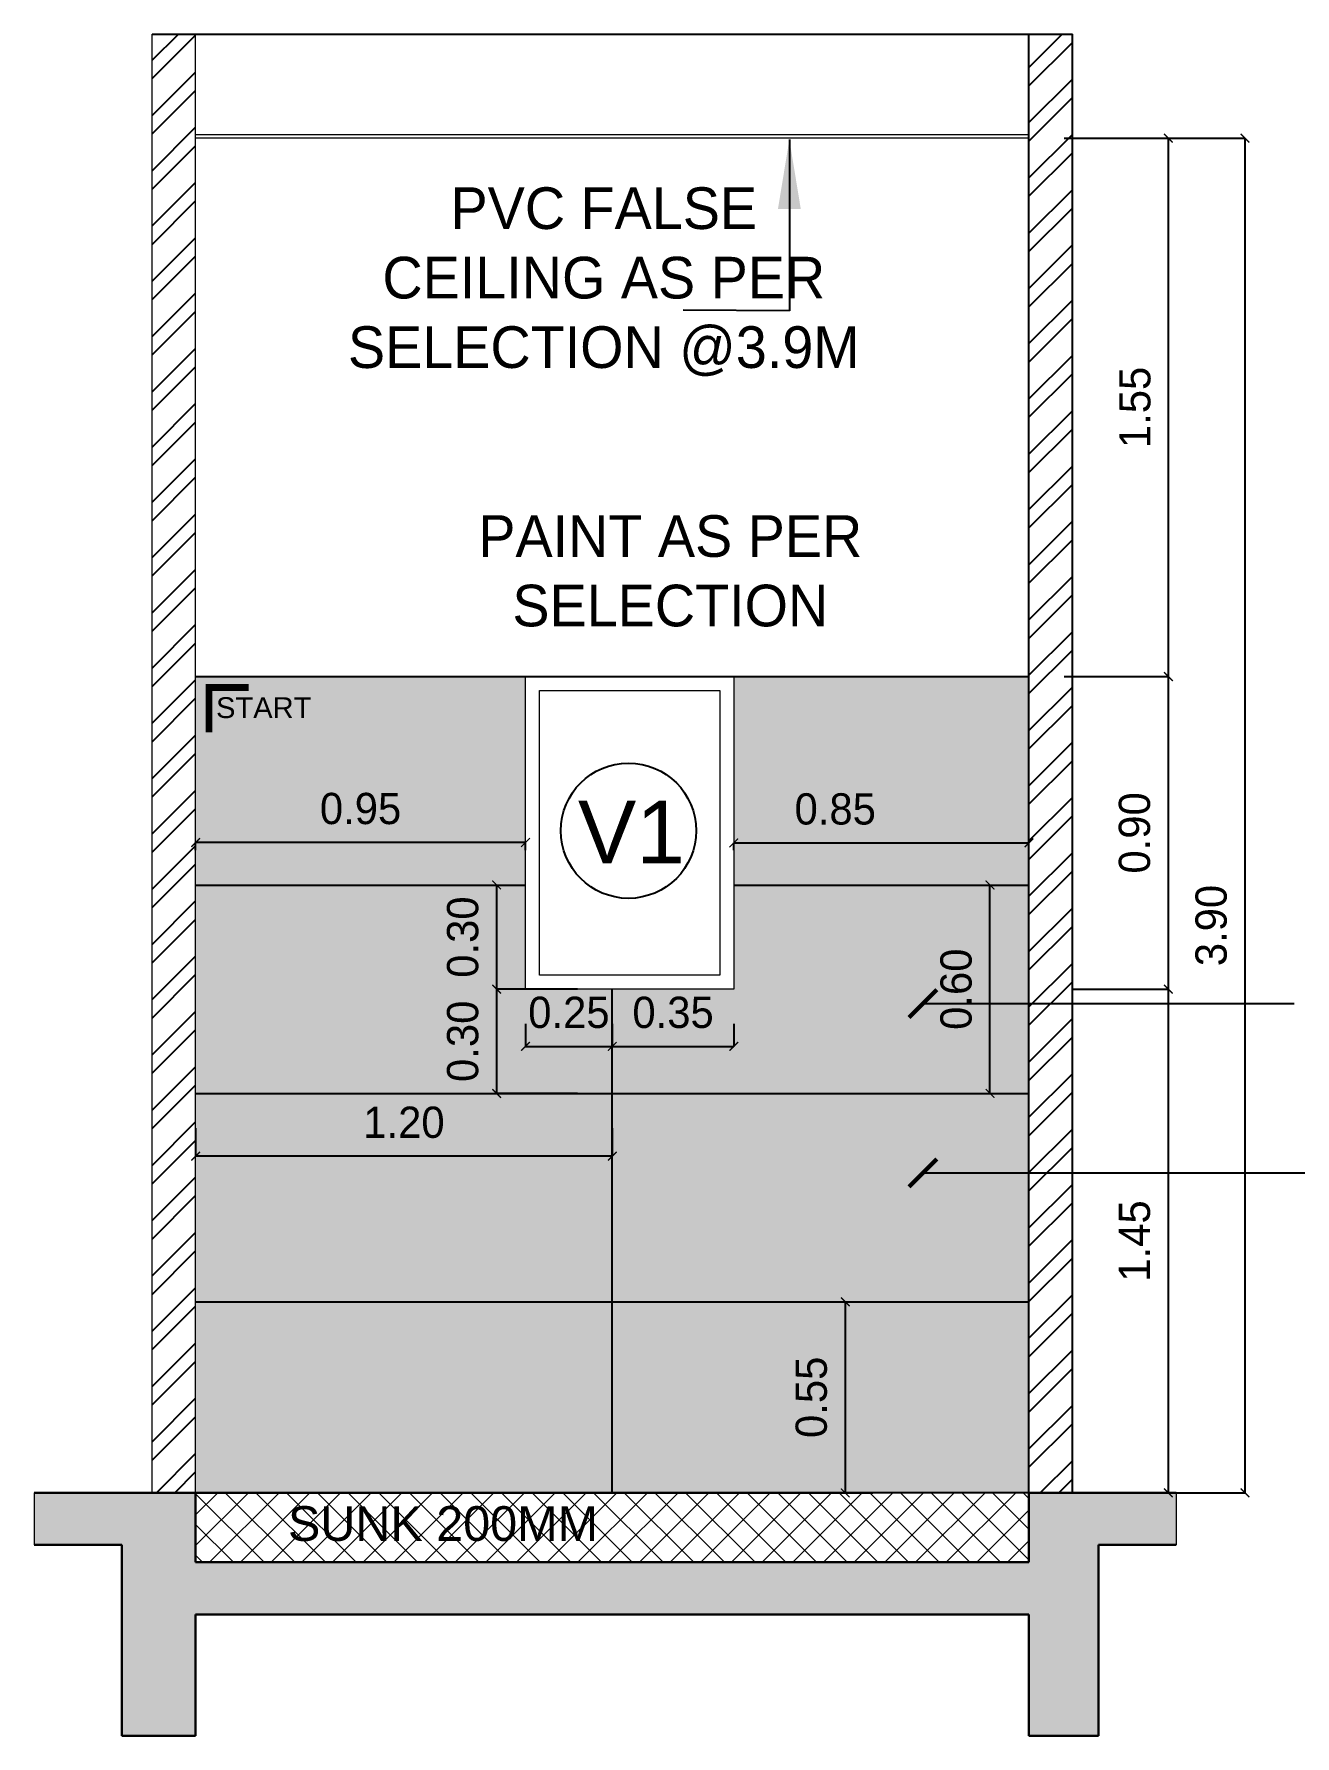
# Model space of a CAD drawing. Header units: metres. Extents: x 494 to 1845, y -666 to 1061.
# Drawn here: x 1404.703 to 1408.334, y 247.759 to 252.659 of the extents above; entities that cross this region are included whole.
import ezdxf

# ---------------------------------------------------------------- set-up
doc = ezdxf.new("R2010")
doc.units = ezdxf.units.M
doc.header["$MEASUREMENT"] = 0
doc.linetypes.add('1', pattern=[0])
doc.layers.get('Defpoints').update_dxf_attribs({"color": 12})
for name, color, linetype, lineweight in [('01 WALL', 7, 'Continuous', 25), ('ARCHITECTURAL COMMENTS', 2, 'Continuous', 30), ('VDA - FALSE CEILING', 7, 'Continuous', 5), ('VDA-Col-slab', 1, 'Continuous', 30), ('VDA-HATCH', 8, 'Continuous', 9), ('VDA-WALL', 250, 'Continuous', 25), ('VDA-WINDOW', 5, 'Continuous', 9), ('VDA_DARK TILES', 8, 'Continuous', 9), ('VDA_LIGHT TILES', 254, 'Continuous', 5)]:
    doc.layers.add(name, color=color, linetype=linetype, lineweight=lineweight)
for name, color, linetype in [('VDA DIMENSION', 8, 'Continuous'), ('VDA-TEXT', 250, '1'), ('VDA-WALL HATCH', 252, 'Continuous'), ('VDA_ROOF', 250, 'Continuous'), ('VDA_TILES', 152, '1')]:
    doc.layers.add(name, color=color, linetype=linetype)
doc.styles.add('arial', font='arial.ttf', dxfattribs={"height": 0.3})
doc.styles.add('PDF Century Gothic Bold', font='GOTHICB.TTF')
doc.styles.add('RS', font='GOTHIC.TTF')
doc.styles.get("Standard").update_dxf_attribs({"font": 'arial.ttf'})
doc.dimstyles.new('SMALL', dxfattribs={"dimtxt": 0.16, "dimasz": 0.05, "dimexe": 0, "dimexo": 0, "dimgap": 0.05, "dimtad": 0, "dimdec": 1, "dimzin": 0, "dimdsep": 46, "dimtxsty": 'RS', "dimblk": 'ARCHTICK', "dimcen": 2.5, "dimclrd": 256, "dimclre": 256, "dimclrt": 5, "dimadec": 0, "dimazin": 0, "dimtfac": 1, "dimtofl": 0, "dimtmove": 0, "dimatfit": 3, "dimldrblk": 'ARCHTICK', "dimfxl": 0, "dimtolj": 1, "dimtzin": 0, "dimarcsym": 0})
doc.dimstyles.new('SMALL-1', dxfattribs={"dimtxt": 0.16, "dimasz": 0.035, "dimexe": 0, "dimexo": 0.1, "dimgap": 0.05, "dimtad": 1, "dimzin": 0, "dimdsep": 46, "dimtxsty": 'RS', "dimblk": 'DOT', "dimcen": 2.5, "dimclrd": 256, "dimclre": 256, "dimclrt": 5, "dimadec": 0, "dimazin": 0, "dimtfac": 1, "dimtdec": 3, "dimtofl": 0, "dimtmove": 0, "dimatfit": 3, "dimfxl": 0, "dimtolj": 1, "dimtzin": 0, "dimarcsym": 0})

# ---------------------------------------------------------------- blocks, each defined once
blk = doc.blocks.new('_ArchTick')
at = {"color": 0, "linetype": 'ByBlock', "const_width": 0.15}
blk.add_lwpolyline([(-0.5, -0.5), (0.5, 0.5)], dxfattribs=at)
blk = doc.blocks.new('*D540')
at = {"layer": 'Defpoints', "color": 0}
for p in [(1407.592763093586, 249.9089327342657), (1407.969888494838, 249.9089327342657), (1407.693413477463, 248.4589327342657)]:
    blk.add_point(p, dxfattribs=at)
at = {"layer": 'VDA DIMENSION', "lineweight": -2}
for p, q in [((1407.692763093586, 249.9089327342657), (1407.969888494838, 249.9089327342657)), ((1407.969888494838, 248.4589327342657), (1407.969888494838, 249.9089327342657)), ((1407.793413477463, 248.4589327342657), (1407.969888494838, 248.4589327342657))]:
    blk.add_line(p, q, dxfattribs=at)
at = {"layer": 'VDA DIMENSION', "lineweight": -2, "xscale": 0.025, "yscale": 0.025, "zscale": 0.025}
for p, rotation in [((1407.969888494838, 249.9089327342657), 90), ((1407.969888494838, 248.4589327342657), 270)]:
    blk.add_blockref('_ArchTick', p, dxfattribs=dict(at, rotation=rotation))
at = {"layer": 'VDA DIMENSION', "color": 5, "insert": (1407.872624728693, 249.1839327342657), "char_height": 0.09, "attachment_point": 5, "rotation": 90, "style": 'RS'}
blk.add_mtext('\\A1;1.45', dxfattribs=at)
blk = doc.blocks.new('*D541')
at = {"layer": 'Defpoints', "color": 0}
for p in [(1407.456121833317, 250.2089327342657), (1407.456121833317, 250.2089327342657), (1407.456121833317, 249.6089327342657)]:
    blk.add_point(p, dxfattribs=at)
at = {"layer": 'VDA DIMENSION', "lineweight": -2}
for p, q in [((1407.356121833317, 250.2089327342657), (1407.456121833317, 250.2089327342657)), ((1407.456121833317, 249.6089327342657), (1407.456121833317, 250.2089327342657)), ((1407.356121833317, 249.6089327342657), (1407.456121833317, 249.6089327342657))]:
    blk.add_line(p, q, dxfattribs=at)
at = {"layer": 'VDA DIMENSION', "lineweight": -2, "xscale": 0.025, "yscale": 0.025, "zscale": 0.025}
for p, rotation in [((1407.456121833317, 250.2089327342657), 90), ((1407.456121833317, 249.6089327342657), 270)]:
    blk.add_blockref('_ArchTick', p, dxfattribs=dict(at, rotation=rotation))
at = {"layer": 'VDA DIMENSION', "color": 5, "insert": (1407.358858067171, 249.9089327342657), "char_height": 0.09, "attachment_point": 5, "rotation": 90, "style": 'RS'}
blk.add_mtext('\\A1;0.60', dxfattribs=at)
blk = doc.blocks.new('*D542')
at = {"layer": 'Defpoints', "color": 0}
for p in [(1407.193413529317, 250.8089327342658), (1407.969888494838, 250.8089327342658), (1407.693413477463, 249.9089327342657)]:
    blk.add_point(p, dxfattribs=at)
at = {"layer": 'VDA DIMENSION', "lineweight": -2}
for p, q in [((1407.669888494838, 250.8089327342658), (1407.969888494838, 250.8089327342658)), ((1407.969888494838, 249.9089327342657), (1407.969888494838, 250.8089327342658)), ((1407.793413477463, 249.9089327342657), (1407.969888494838, 249.9089327342657))]:
    blk.add_line(p, q, dxfattribs=at)
at = {"layer": 'VDA DIMENSION', "lineweight": -2, "xscale": 0.025, "yscale": 0.025, "zscale": 0.025}
for p, rotation in [((1407.969888494838, 250.8089327342658), 90), ((1407.969888494838, 249.9089327342657), 270)]:
    blk.add_blockref('_ArchTick', p, dxfattribs=dict(at, rotation=rotation))
at = {"layer": 'VDA DIMENSION', "color": 5, "insert": (1407.872624728693, 250.3589327342657), "char_height": 0.09, "attachment_point": 5, "rotation": 90, "style": 'RS'}
blk.add_mtext('\\A1;0.90', dxfattribs=at)
blk = doc.blocks.new('*D543')
at = {"layer": 'Defpoints', "color": 0}
for p in [(1407.568413477463, 252.3589327347403), (1408.190664939915, 252.3589327347403), (1407.693413477463, 248.4589327345253)]:
    blk.add_point(p, dxfattribs=at)
at = {"layer": 'VDA DIMENSION', "lineweight": -2}
for p, q in [((1407.890664939915, 252.3589327347403), (1408.190664939915, 252.3589327347403)), ((1408.190664939915, 248.4589327345253), (1408.190664939915, 252.3589327347403)), ((1407.890664939915, 248.4589327345253), (1408.190664939915, 248.4589327345253))]:
    blk.add_line(p, q, dxfattribs=at)
at = {"layer": 'VDA DIMENSION', "lineweight": -2, "xscale": 0.025, "yscale": 0.025, "zscale": 0.025}
for p, rotation in [((1408.190664939915, 252.3589327347403), 90), ((1408.190664939915, 248.4589327345253), 270)]:
    blk.add_blockref('_ArchTick', p, dxfattribs=dict(at, rotation=rotation))
at = {"layer": 'VDA DIMENSION', "color": 5, "insert": (1408.09340117377, 250.0922839994877), "char_height": 0.09, "attachment_point": 5, "rotation": 90, "style": 'RS'}
blk.add_mtext('\\A1;3.90', dxfattribs=at)
blk = doc.blocks.new('*D544')
at = {"layer": 'Defpoints', "color": 0}
for p in [(1407.568413477463, 252.3589327347403), (1407.969888494838, 252.3589327347403), (1407.693413477463, 250.8089327342658)]:
    blk.add_point(p, dxfattribs=at)
at = {"layer": 'VDA DIMENSION', "lineweight": -2}
for p, q in [((1407.669888494838, 252.3589327347403), (1407.969888494838, 252.3589327347403)), ((1407.969888494838, 250.8089327342658), (1407.969888494838, 252.3589327347403)), ((1407.793413477463, 250.8089327342658), (1407.969888494838, 250.8089327342658))]:
    blk.add_line(p, q, dxfattribs=at)
at = {"layer": 'VDA DIMENSION', "lineweight": -2, "xscale": 0.025, "yscale": 0.025, "zscale": 0.025}
for p, rotation in [((1407.969888494838, 252.3589327347403), 90), ((1407.969888494838, 250.8089327342658), 270)]:
    blk.add_blockref('_ArchTick', p, dxfattribs=dict(at, rotation=rotation))
at = {"layer": 'VDA DIMENSION', "color": 5, "insert": (1407.873756611766, 251.5839327345031), "char_height": 0.09, "attachment_point": 5, "rotation": 90, "style": 'RS'}
blk.add_mtext('\\A1;1.55', dxfattribs=at)
blk = doc.blocks.new('*D545')
at = {"layer": 'Defpoints', "color": 0}
for p in [(1405.16840011417, 250.3313270738955), (1405.16840011417, 250.2089327342657), (1406.118385469119, 250.2089327342657)]:
    blk.add_point(p, dxfattribs=at)
at = {"layer": 'VDA DIMENSION', "lineweight": -2}
for p, q in [((1405.16840011417, 250.3089327342657), (1405.16840011417, 250.3313270738955)), ((1406.118385469119, 250.3313270738955), (1405.16840011417, 250.3313270738955)), ((1406.118385469119, 250.3089327342657), (1406.118385469119, 250.3313270738955))]:
    blk.add_line(p, q, dxfattribs=at)
at = {"layer": 'VDA DIMENSION', "lineweight": -2, "xscale": 0.025, "yscale": 0.025, "zscale": 0.025, "rotation": 180}
blk.add_blockref('_ArchTick', (1405.16840011417, 250.3313270738955), dxfattribs=at)
at = {"layer": 'VDA DIMENSION', "lineweight": -2, "xscale": 0.025, "yscale": 0.025, "zscale": 0.025}
blk.add_blockref('_ArchTick', (1406.118385469119, 250.3313270738955), dxfattribs=at)
at = {"layer": 'VDA DIMENSION', "color": 5, "insert": (1405.643392791645, 250.428590840041), "char_height": 0.09, "attachment_point": 5, "style": 'RS'}
blk.add_mtext('\\A1;0.95', dxfattribs=at)
blk = doc.blocks.new('*D546')
at = {"layer": 'Defpoints', "color": 0}
for p in [(1407.568413477463, 250.3301049075021), (1406.718385469119, 250.2089327342657), (1407.568413477463, 250.2089327342657)]:
    blk.add_point(p, dxfattribs=at)
at = {"layer": 'VDA DIMENSION', "lineweight": -2}
for p, q in [((1406.718385469119, 250.3089327342657), (1406.718385469119, 250.3301049075021)), ((1406.718385469119, 250.3301049075021), (1407.568413477463, 250.3301049075021)), ((1407.568413477463, 250.3089327342657), (1407.568413477463, 250.3301049075021))]:
    blk.add_line(p, q, dxfattribs=at)
at = {"layer": 'VDA DIMENSION', "lineweight": -2, "xscale": 0.025, "yscale": 0.025, "zscale": 0.025, "rotation": 180}
blk.add_blockref('_ArchTick', (1406.718385469119, 250.3301049075021), dxfattribs=at)
at = {"layer": 'VDA DIMENSION', "lineweight": -2, "xscale": 0.025, "yscale": 0.025, "zscale": 0.025}
blk.add_blockref('_ArchTick', (1407.568413477463, 250.3301049075021), dxfattribs=at)
at = {"layer": 'VDA DIMENSION', "color": 5, "insert": (1407.010413212342, 250.4273686736476), "char_height": 0.09, "attachment_point": 5, "style": 'RS'}
blk.add_mtext('\\A1;0.85', dxfattribs=at)
blk = doc.blocks.new('*D547')
at = {"layer": 'Defpoints', "color": 0}
for p in [(1405.16840011417, 249.6089327342657), (1406.36840011417, 249.6089327342657), (1405.16840011417, 249.4279342670478)]:
    blk.add_point(p, dxfattribs=at)
at = {"layer": 'VDA DIMENSION', "lineweight": -2}
for p, q in [((1405.16840011417, 249.5089327342658), (1405.16840011417, 249.4279342670478)), ((1406.36840011417, 249.5089327342658), (1406.36840011417, 249.4279342670478)), ((1406.36840011417, 249.4279342670478), (1405.16840011417, 249.4279342670478))]:
    blk.add_line(p, q, dxfattribs=at)
at = {"layer": 'VDA DIMENSION', "lineweight": -2, "xscale": 0.025, "yscale": 0.025, "zscale": 0.025, "rotation": 180}
blk.add_blockref('_ArchTick', (1405.16840011417, 249.4279342670478), dxfattribs=at)
at = {"layer": 'VDA DIMENSION', "lineweight": -2, "xscale": 0.025, "yscale": 0.025, "zscale": 0.025}
blk.add_blockref('_ArchTick', (1406.36840011417, 249.4279342670478), dxfattribs=at)
at = {"layer": 'VDA DIMENSION', "color": 5, "insert": (1405.76840011417, 249.5251980331933), "char_height": 0.09, "attachment_point": 5, "style": 'RS'}
blk.add_mtext('\\A1;1.20', dxfattribs=at)
blk = doc.blocks.new('*D548')
at = {"layer": 'Defpoints', "color": 0}
for p in [(1406.872336647654, 249.0089327342656), (1406.872336647654, 248.4589327346727), (1407.039203099224, 248.4589327346727)]:
    blk.add_point(p, dxfattribs=at)
at = {"layer": 'VDA DIMENSION', "lineweight": -2}
for p, q in [((1406.972336647654, 249.0089327342656), (1407.039203099224, 249.0089327342656)), ((1407.039203099224, 249.0089327342656), (1407.039203099224, 248.4589327346727)), ((1406.972336647654, 248.4589327346727), (1407.039203099224, 248.4589327346727))]:
    blk.add_line(p, q, dxfattribs=at)
at = {"layer": 'VDA DIMENSION', "lineweight": -2, "xscale": 0.025, "yscale": 0.025, "zscale": 0.025}
for p, rotation in [((1407.039203099224, 249.0089327342656), 90), ((1407.039203099224, 248.4589327346727), 270)]:
    blk.add_blockref('_ArchTick', p, dxfattribs=dict(at, rotation=rotation))
at = {"layer": 'VDA DIMENSION', "color": 5, "insert": (1406.941939333078, 248.7339327344691), "char_height": 0.09, "attachment_point": 5, "rotation": 90, "style": 'RS'}
blk.add_mtext('\\A1;0.55', dxfattribs=at)
blk = doc.blocks.new('_Dot')
at = {"color": 0, "linetype": 'ByBlock', "lineweight": -2}
blk.add_line((-0.5, 0), (-1, 0), dxfattribs=at)
at = {"color": 0, "linetype": 'ByBlock', "const_width": 0.5}
blk.add_lwpolyline([(-0.25, 0, 1), (0.25, 0, 1)], format="xyb", close=True, dxfattribs=at)
blk = doc.blocks.new('*D549')
at = {"layer": 'Defpoints', "color": 0}
for p in [(1406.118385469119, 250.2089327342657), (1406.035289268195, 249.9089327342662), (1406.118385469119, 249.9089327342662)]:
    blk.add_point(p, dxfattribs=at)
at = {"layer": 'VDA DIMENSION', "lineweight": -2}
for p, q in [((1406.035289268195, 250.2089327342657), (1406.035289268195, 250.2089327342657)), ((1406.035289268195, 250.2089327342657), (1406.035289268195, 249.9089327342662)), ((1406.035289268195, 249.9089327342662), (1406.035289268195, 249.9089327342662))]:
    blk.add_line(p, q, dxfattribs=at)
at = {"layer": 'VDA DIMENSION', "lineweight": -2, "xscale": 0.025, "yscale": 0.025, "zscale": 0.025}
for p, rotation in [((1406.035289268195, 250.2089327342657), 90), ((1406.035289268195, 249.9089327342662), 270)]:
    blk.add_blockref('_ArchTick', p, dxfattribs=dict(at, rotation=rotation))
at = {"layer": 'VDA DIMENSION', "color": 5, "insert": (1405.938025502049, 250.0589327342659), "char_height": 0.09, "attachment_point": 5, "rotation": 90, "style": 'RS'}
blk.add_mtext('\\A1;0.30', dxfattribs=at)
blk = doc.blocks.new('*D550')
at = {"layer": 'Defpoints', "color": 0}
for p in [(1406.118385469119, 249.9089327342662), (1406.36840011417, 249.9089327342662), (1406.36840011417, 249.7444119468632)]:
    blk.add_point(p, dxfattribs=at)
at = {"layer": 'VDA DIMENSION', "lineweight": -2}
for p, q in [((1406.118385469119, 249.8089327342662), (1406.118385469119, 249.7444119468632)), ((1406.36840011417, 249.8089327342662), (1406.36840011417, 249.7444119468632)), ((1406.118385469119, 249.7444119468632), (1406.36840011417, 249.7444119468632))]:
    blk.add_line(p, q, dxfattribs=at)
at = {"layer": 'VDA DIMENSION', "lineweight": -2, "xscale": 0.025, "yscale": 0.025, "zscale": 0.025, "rotation": 180}
blk.add_blockref('_ArchTick', (1406.118385469119, 249.7444119468632), dxfattribs=at)
at = {"layer": 'VDA DIMENSION', "lineweight": -2, "xscale": 0.025, "yscale": 0.025, "zscale": 0.025}
blk.add_blockref('_ArchTick', (1406.36840011417, 249.7444119468632), dxfattribs=at)
at = {"layer": 'VDA DIMENSION', "color": 5, "insert": (1406.243392791645, 249.8416757130087), "char_height": 0.09, "attachment_point": 5, "style": 'RS'}
blk.add_mtext('\\A1;0.25', dxfattribs=at)
blk = doc.blocks.new('*D551')
at = {"layer": 'Defpoints', "color": 0}
for p in [(1406.36840011417, 249.9089327342659), (1406.718385469119, 249.9089327342662), (1406.718385469119, 249.7444119468635)]:
    blk.add_point(p, dxfattribs=at)
at = {"layer": 'VDA DIMENSION', "lineweight": -2}
for p, q in [((1406.36840011417, 249.8089327342659), (1406.36840011417, 249.7444119468635)), ((1406.718385469119, 249.8089327342662), (1406.718385469119, 249.7444119468635)), ((1406.36840011417, 249.7444119468635), (1406.718385469119, 249.7444119468635))]:
    blk.add_line(p, q, dxfattribs=at)
at = {"layer": 'VDA DIMENSION', "lineweight": -2, "xscale": 0.025, "yscale": 0.025, "zscale": 0.025, "rotation": 180}
blk.add_blockref('_ArchTick', (1406.36840011417, 249.7444119468635), dxfattribs=at)
at = {"layer": 'VDA DIMENSION', "lineweight": -2, "xscale": 0.025, "yscale": 0.025, "zscale": 0.025}
blk.add_blockref('_ArchTick', (1406.718385469119, 249.7444119468635), dxfattribs=at)
at = {"layer": 'VDA DIMENSION', "color": 5, "insert": (1406.543392791645, 249.841675713009), "char_height": 0.09, "attachment_point": 5, "style": 'RS'}
blk.add_mtext('\\A1;0.35', dxfattribs=at)
blk = doc.blocks.new('*D552')
at = {"layer": 'Defpoints', "color": 0}
for p in [(1406.36840011417, 249.9089327342659), (1406.035289268195, 249.6089327342657), (1406.36840011417, 249.6089327342657)]:
    blk.add_point(p, dxfattribs=at)
at = {"layer": 'VDA DIMENSION', "lineweight": -2}
for p, q in [((1406.26840011417, 249.9089327342659), (1406.035289268195, 249.9089327342659)), ((1406.035289268195, 249.9089327342659), (1406.035289268195, 249.6089327342657)), ((1406.26840011417, 249.6089327342657), (1406.035289268195, 249.6089327342657))]:
    blk.add_line(p, q, dxfattribs=at)
at = {"layer": 'VDA DIMENSION', "lineweight": -2, "xscale": 0.025, "yscale": 0.025, "zscale": 0.025}
for p, rotation in [((1406.035289268195, 249.9089327342659), 90), ((1406.035289268195, 249.6089327342657), 270)]:
    blk.add_blockref('_ArchTick', p, dxfattribs=dict(at, rotation=rotation))
at = {"layer": 'VDA DIMENSION', "color": 5, "insert": (1405.93802550205, 249.7589327342658), "char_height": 0.09, "attachment_point": 5, "rotation": 90, "style": 'RS'}
blk.add_mtext('\\A1;0.30', dxfattribs=at)

msp = doc.modelspace()

# ---------------------------------------------------------------- hatches: boundary and pattern name
at = {"layer": 'VDA-HATCH'}
h = msp.add_hatch(dxfattribs=at)
h.set_pattern_fill('ANSI37', color=43, scale=0.5, angle=89.99999999999999)
h.set_pattern_definition([(135, (140.8033934838586, -122.4519313559882), (-0.04419417382415923, -0.04419417382415921), []), (225, (140.8033934838586, -122.4519313559882), (0.04419417382415921, -0.04419417382415924), [])])
h.paths.add_polyline_path([(1405.16840011417, 248.2589327338466), (1405.16840011417, 248.4589327342657), (1407.568413477463, 248.4589327340328), (1407.568413477463, 248.2589327340794)])
at = {"layer": 'VDA-WALL HATCH'}
h = msp.add_hatch(dxfattribs=at)
h.set_pattern_fill('ANSI32', color=256, scale=0.3, angle=360)
h.set_pattern_definition([(44.99999999999999, (140.8033934838586, -122.4519313559882), (-0.07954951288348659, 0.07954951288348662), []), (44.99999999999999, (140.8564264923589, -122.4519313559882), (-0.07954951288348659, 0.07954951288348662), [])])
h.paths.add_polyline_path([(1405.16840011417, 248.4589327342657), (1405.04340011417, 248.4589327342657), (1405.04340011417, 252.6589327347505), (1405.16840011417, 252.6589327347505)])
h.paths.add_polyline_path([(1407.693413477463, 248.4589327342657), (1407.568413477463, 248.4589327342657), (1407.568413477463, 252.6589327347505), (1407.693413477463, 252.6589327347505)])
h = msp.add_hatch(color=8, dxfattribs=at)
h.dxf.hatch_style = 1
h.paths.add_polyline_path([(1404.703051429708, 248.4589327342657), (1404.703051429846, 248.308932734126), (1404.95590011403, 248.3089327343588), (1404.95590011403, 247.7589327340794), (1405.16840011417, 247.7589327340794), (1405.16840011417, 248.1089327339397), (1407.568413477463, 248.1089327343537), (1407.568413477696, 247.7589327340794), (1407.768413477416, 247.7589327340794), (1407.768413477416, 248.308932734126), (1407.99226198337, 248.3089327338931), (1407.992261983526, 248.4589327340328), (1407.568413477463, 248.4589327340328), (1407.568413477463, 248.2589327342606), (1405.16840011417, 248.2589327338466), (1405.16840011417, 248.4589327342657)])
at = {"layer": 'VDA_DARK TILES', "lineweight": 25, "true_color": 0x939598}
h = msp.add_hatch(color=252, dxfattribs=at)
h.dxf.hatch_style = 1
h.paths.add_polyline_path([(1406.118385469119, 250.2089327342657), (1406.118385469119, 250.8089327342658), (1405.16840011417, 250.8089327342658), (1405.16840011417, 250.2089327342657)])
h.paths.add_polyline_path([(1406.718385469119, 250.2089327342657), (1407.568413477463, 250.2089327342657), (1407.568413477463, 250.8089327342658), (1406.718385469119, 250.8089327342658)])
h = msp.add_hatch(color=252, dxfattribs=at)
h.dxf.hatch_style = 1
h.paths.add_polyline_path([(1406.36840011417, 249.0089327342656), (1407.568413477463, 249.0089327342656), (1407.568413477463, 249.6089327342657), (1406.36840011417, 249.6089327342657)])
h.paths.add_polyline_path([(1406.36840011417, 249.0089327342656), (1406.36840011417, 249.6089327342657), (1405.16840011417, 249.6089327342657), (1405.16840011417, 249.0089327342656)])
at = {"layer": 'VDA_LIGHT TILES', "true_color": 0xe3e3e3}
h = msp.add_hatch(color=254, dxfattribs=at)
h.dxf.hatch_style = 1
h.paths.add_polyline_path([(1407.568413477463, 249.6089327342657), (1407.568413477463, 250.2089327342657), (1406.718385469119, 250.2089327342657), (1406.718385469119, 249.9089327342659), (1406.36840011417, 249.9089327342659), (1406.36840011417, 249.6089327342657)])
h.paths.add_polyline_path([(1406.36840011417, 249.6089327342657), (1406.36840011417, 249.9089327342659), (1406.118385469119, 249.9089327342659), (1406.118385469119, 250.2089327342657), (1405.16840011417, 250.2089327342657), (1405.16840011417, 249.6089327342657)])
h = msp.add_hatch(color=254, dxfattribs=at)
h.dxf.hatch_style = 1
h.paths.add_polyline_path([(1406.36840011417, 248.4589327344985), (1407.568413477463, 248.4589327347313), (1407.568413477463, 249.0089327342656), (1406.36840011417, 249.0089327342656)])
h.paths.add_polyline_path([(1405.16840011417, 248.4589327342657), (1405.16840011417, 249.0089327342656), (1406.36840011417, 249.0089327342656), (1406.36840011417, 248.4589327344985)])

# ---------------------------------------------------------------- linework, layer by layer
msp.add_line((1405.16840011417, 248.4589327342657), (1407.11840011417, 248.4589327347313))
at = {"layer": '01 WALL', "color": 23, "const_width": 0.02}
msp.add_lwpolyline([(1405.321245085662, 250.7772579801625), (1405.206923707468, 250.7772579801505), (1405.206923707468, 250.6484659034624)], dxfattribs=at)
at = {"layer": 'ARCHITECTURAL COMMENTS', "color": 18, "lineweight": 20}
for p, q in [((1404.703051429708, 248.4589327342657), (1404.703051429846, 248.308932734126)), ((1407.992261983526, 248.4589327340328), (1407.99226198337, 248.3089327338931))]:
    msp.add_line(p, q, dxfattribs=at)
at = {"layer": 'VDA - FALSE CEILING', "color": 18, "lineweight": 20}
for p, q in [((1407.568413477463, 252.3689327347406), (1405.16840011417, 252.3689327347406)), ((1407.568413477463, 252.3589327347403), (1405.16840011417, 252.3589327347403))]:
    msp.add_line(p, q, dxfattribs=at)
at = {"layer": 'VDA-Col-slab'}
for p, q in [((1405.16840011417, 248.4589327342657), (1404.703051429708, 248.4589327342657)), ((1405.16840011417, 248.2589327338466), (1405.16840011417, 248.4589327342657)), ((1407.992261983526, 248.4589327340328), (1407.56841347723, 248.4589327347313)), ((1407.568413477463, 248.2589327342606), (1407.568413477463, 248.4589327340328)), ((1404.95590011403, 248.3089327343588), (1404.703051429708, 248.308932734126)), ((1404.95590011403, 248.3089327343588), (1404.95590011403, 247.7589327340794)), ((1407.768413477416, 248.308932734126), (1407.768413477416, 247.7589327340794)), ((1407.992261983526, 248.3089327338931), (1407.768413477416, 248.308932734126)), ((1407.568413477463, 248.2589327342606), (1405.16840011417, 248.2589327338466)), ((1407.568413477463, 248.1089327343537), (1405.16840011417, 248.1089327339397)), ((1405.16840011417, 247.7589327340794), (1405.16840011417, 248.1089327339397)), ((1407.568413477463, 248.1089327343537), (1407.568413477463, 247.7589327340794)), ((1405.16840011417, 247.7589327340794), (1404.95590011403, 247.7589327340794)), ((1407.768413477416, 247.7589327340794), (1407.568413477696, 247.7589327340794))]:
    msp.add_line(p, q, dxfattribs=at)
at = {"layer": 'VDA-Col-slab', "color": 18, "lineweight": -3, "true_color": 0x000000}
msp.add_line((1407.56841347723, 248.4589327347313), (1405.16840011417, 248.4589327342657), dxfattribs=at)
at = {"layer": 'VDA-TEXT', "color": 253}
msp.add_circle((1406.415084997589, 250.365299836505), 0.1948028628130487, dxfattribs=at)
at = {"layer": 'VDA-WALL', "color": 18, "lineweight": 20}
for p, q in [((1405.04340011417, 248.4589327342657), (1405.04340011417, 252.6589327347505)), ((1405.16840011417, 248.4589327342657), (1405.16840011417, 252.6589327347505))]:
    msp.add_line(p, q, dxfattribs=at)
at = {"layer": 'VDA-WALL'}
for p, q in [((1407.568413477463, 248.4589327342657), (1407.568413477463, 252.6589327347505)), ((1407.693413477463, 248.4589327342657), (1407.693413477463, 252.6589327347505))]:
    msp.add_line(p, q, dxfattribs=at)
at = {"layer": 'VDA-WINDOW', "color": 252}
msp.add_lwpolyline([(1406.118385469119, 249.9089327342662), (1406.118385469119, 250.8089327342658), (1406.718385469119, 250.8089327342658), (1406.718385469119, 249.9089327342662)], close=True, dxfattribs=at)
at = {"layer": 'VDA-WINDOW', "color": 253}
msp.add_lwpolyline([(1406.158385469119, 249.9489327342661), (1406.158385469119, 250.7689327342658), (1406.678385469119, 250.7689327342658), (1406.678385469119, 249.9489327342661)], close=True, dxfattribs=at)
at = {"layer": 'VDA_ROOF'}
msp.add_line((1405.04340011417, 252.6589327347505), (1407.693413477463, 252.6589327347505), dxfattribs=at)
at = {"layer": 'VDA_TILES'}
for p, q in [((1405.16840011417, 250.8089327342658), (1407.568413477463, 250.8089327342658)), ((1405.16840011417, 250.2089327342657), (1406.118385469119, 250.2089327342657)), ((1406.718385469119, 250.2089327342657), (1407.568413477463, 250.2089327342657)), ((1406.36840011417, 248.4589327342657), (1406.36840011417, 249.9089327342659)), ((1405.16840011417, 249.6089327342657), (1407.568413477463, 249.6089327342657)), ((1405.16840011417, 249.0089327342656), (1407.568413477463, 249.0089327342656))]:
    msp.add_line(p, q, dxfattribs=at)

# ---------------------------------------------------------------- texts
at = {"layer": 'VDA-TEXT', "char_height": 0.12, "attachment_point": 2}
for s, insert, width in [('{\\fCentury Gothic|b0|i0|c0|p34;PVC FALSE }{\\fCentury Gothic|b0|i0|c0|p34;CEILING AS PER }{\\fCentury Gothic|b0|i0|c0|p34;SELECTION @3.9M}', (1406.343943881107, 252.2176058498145), 1.511571983776776), ('{\\fCentury Gothic|b0|i0|c0|p34;PAINT AS PER }{\\fCentury Gothic|b0|i0|c0|p34;SELECTION}', (1406.535386218649, 251.273586452767), 1.33771175369111)]:
    msp.add_mtext(s, dxfattribs=dict(at, insert=insert, width=width))
at = {"layer": 'VDA-TEXT', "color": 7, "insert": (1404.889739201253, 250.6886772592899), "char_height": 0.06, "width": 0.9517811770070036, "attachment_point": 7, "style": 'arial'}
msp.add_mtext('\\pi0.33747;START ', dxfattribs=at)
at = {"layer": 'VDA-TEXT', "color": 253, "insert": (1406.269591938575, 250.2713127902219), "char_height": 0.18, "width": 2.162233474600221, "attachment_point": 7, "style": 'PDF Century Gothic Bold'}
msp.add_mtext('{\\fArial|b0|i0|c0|p34;V1}', dxfattribs=at)
at = {"layer": 'VDA-TEXT', "insert": (1406.327108358755, 248.4204662172234), "char_height": 0.1, "width": 1.314504061156185e-11, "attachment_point": 3, "style": 'arial'}
msp.add_mtext('\\pi0.43168;SUNK 200MM', dxfattribs=at)

# ---------------------------------------------------------------- dimensions: what is measured, and where the dimension line sits
at = {"layer": 'VDA DIMENSION', "color": 18, "true_color": 0x000000}
for base, p1, p2, picture, middle in [((1408.190664939915, 252.3589327347403), (1407.693413477463, 248.4589327345253), (1407.568413477463, 252.3589327347403), '*D543', (1408.190664939915, 250.0922839994877)), ((1406.035289268195, 249.9089327342662, -1.776001775254723), (1406.118385469119, 250.2089327342657), (1406.118385469119, 249.9089327342662), '*D549', (1406.035289268195, 250.0589327342659, -1.776001775254723)), ((1406.035289268195, 249.6089327342657, -1.776001775254723), (1406.36840011417, 249.9089327342659), (1406.36840011417, 249.6089327342657), '*D552', (1406.035289268195, 249.7589327342658, -1.776001775254723))]:
    dim = msp.add_linear_dim(base=base, p1=p1, p2=p2, angle=90, dimstyle='SMALL-1', override={"dimtxt": 0.09, "dimasz": 0.025, "dimblk": 'ArchTick'}, dxfattribs=at)
    dim.commit()
    dim.dimension.update_dxf_attribs({"geometry": picture, "text_midpoint": middle, "dimtype": 160})
for base, p1, p2, picture, middle in [((1407.969888494838, 252.3589327347403), (1407.693413477463, 250.8089327342658), (1407.568413477463, 252.3589327347403), '*D544', (1407.873756611766, 251.5839327345031)), ((1407.969888494838, 250.8089327342658), (1407.693413477463, 249.9089327342657), (1407.193413529317, 250.8089327342658), '*D542', (1407.872624728693, 250.3589327342657)), ((1407.456121833317, 250.2089327342657), (1407.456121833317, 249.6089327342657), (1407.456121833317, 250.2089327342657), '*D541', (1407.358858067171, 249.9089327342657)), ((1407.969888494838, 249.9089327342657), (1407.693413477463, 248.4589327342657), (1407.592763093586, 249.9089327342657), '*D540', (1407.872624728693, 249.1839327342657)), ((1407.039203099224, 248.4589327346727), (1406.872336647654, 249.0089327342656), (1406.872336647654, 248.4589327346727), '*D548', (1406.941939333078, 248.7339327344691))]:
    dim = msp.add_linear_dim(base=base, p1=p1, p2=p2, angle=90, dimstyle='SMALL-1', override={"dimtxt": 0.09, "dimasz": 0.025, "dimblk": 'ArchTick'}, dxfattribs=at)
    dim.commit()
    dim.dimension.update_dxf_attribs({"geometry": picture, "text_midpoint": middle})
for base, p1, p2, picture, middle in [((1405.16840011417, 250.3313270738955), (1406.118385469119, 250.2089327342657), (1405.16840011417, 250.2089327342657), '*D545', (1405.643392791645, 250.428590840041)), ((1406.718385469119, 249.7444119468635, -1.776001775254723), (1406.36840011417, 249.9089327342659), (1406.718385469119, 249.9089327342662), '*D551', (1406.543392791645, 249.841675713009, -1.776001775254723)), ((1405.16840011417, 249.4279342670478), (1406.36840011417, 249.6089327342657), (1405.16840011417, 249.6089327342657), '*D547', (1405.76840011417, 249.5251980331933))]:
    dim = msp.add_linear_dim(base=base, p1=p1, p2=p2, dimstyle='SMALL-1', override={"dimtxt": 0.09, "dimasz": 0.025, "dimblk": 'ArchTick'}, dxfattribs=at)
    dim.commit()
    dim.dimension.update_dxf_attribs({"geometry": picture, "text_midpoint": middle})
for base, p1, p2, picture, middle in [((1407.568413477463, 250.3301049075021), (1406.718385469119, 250.2089327342657), (1407.568413477463, 250.2089327342657), '*D546', (1407.010413212342, 250.3301049075021)), ((1406.36840011417, 249.7444119468632), (1406.118385469119, 249.9089327342662), (1406.36840011417, 249.9089327342662), '*D550', (1406.243392791645, 249.7444119468632))]:
    dim = msp.add_linear_dim(base=base, p1=p1, p2=p2, dimstyle='SMALL-1', override={"dimtxt": 0.09, "dimasz": 0.025, "dimblk": 'ArchTick'}, dxfattribs=at)
    dim.commit()
    dim.dimension.update_dxf_attribs({"geometry": picture, "text_midpoint": middle, "dimtype": 160})

# ---------------------------------------------------------------- leaders
at = {"layer": 'VDA-TEXT'}
msp.add_leader([(1406.87834107058, 252.355287923762, 0.0001097384840369475), (1406.87834107058, 251.8616062218551, 0.0001097384840369475), (1406.572157746708, 251.8642336255682, 0.0001097384840369475)], dimstyle='SMALL-1', override={"dimasz": 0.2, "dimtad": 0, "dimclrd": 8, "dimfxl": 0}, dxfattribs=at)
at = {"layer": 'VDA-TEXT', "color": 1}
for points in [[(1407.26293923712, 249.8674905746094, -0.00126895554208839), (1408.33175047718, 249.8674905746094, -0.00126895554208839)], [(1407.26293923712, 249.3799609916294, -0.00126895554208839), (1408.380478256319, 249.3799609916294, -0.00126895554208839)]]:
    msp.add_leader(points, dimstyle='SMALL', override={"dimasz": 0.08, "dimfxl": 0.3, "dimarcsym": 1}, dxfattribs=at)

doc.saveas('drawing.dxf')
